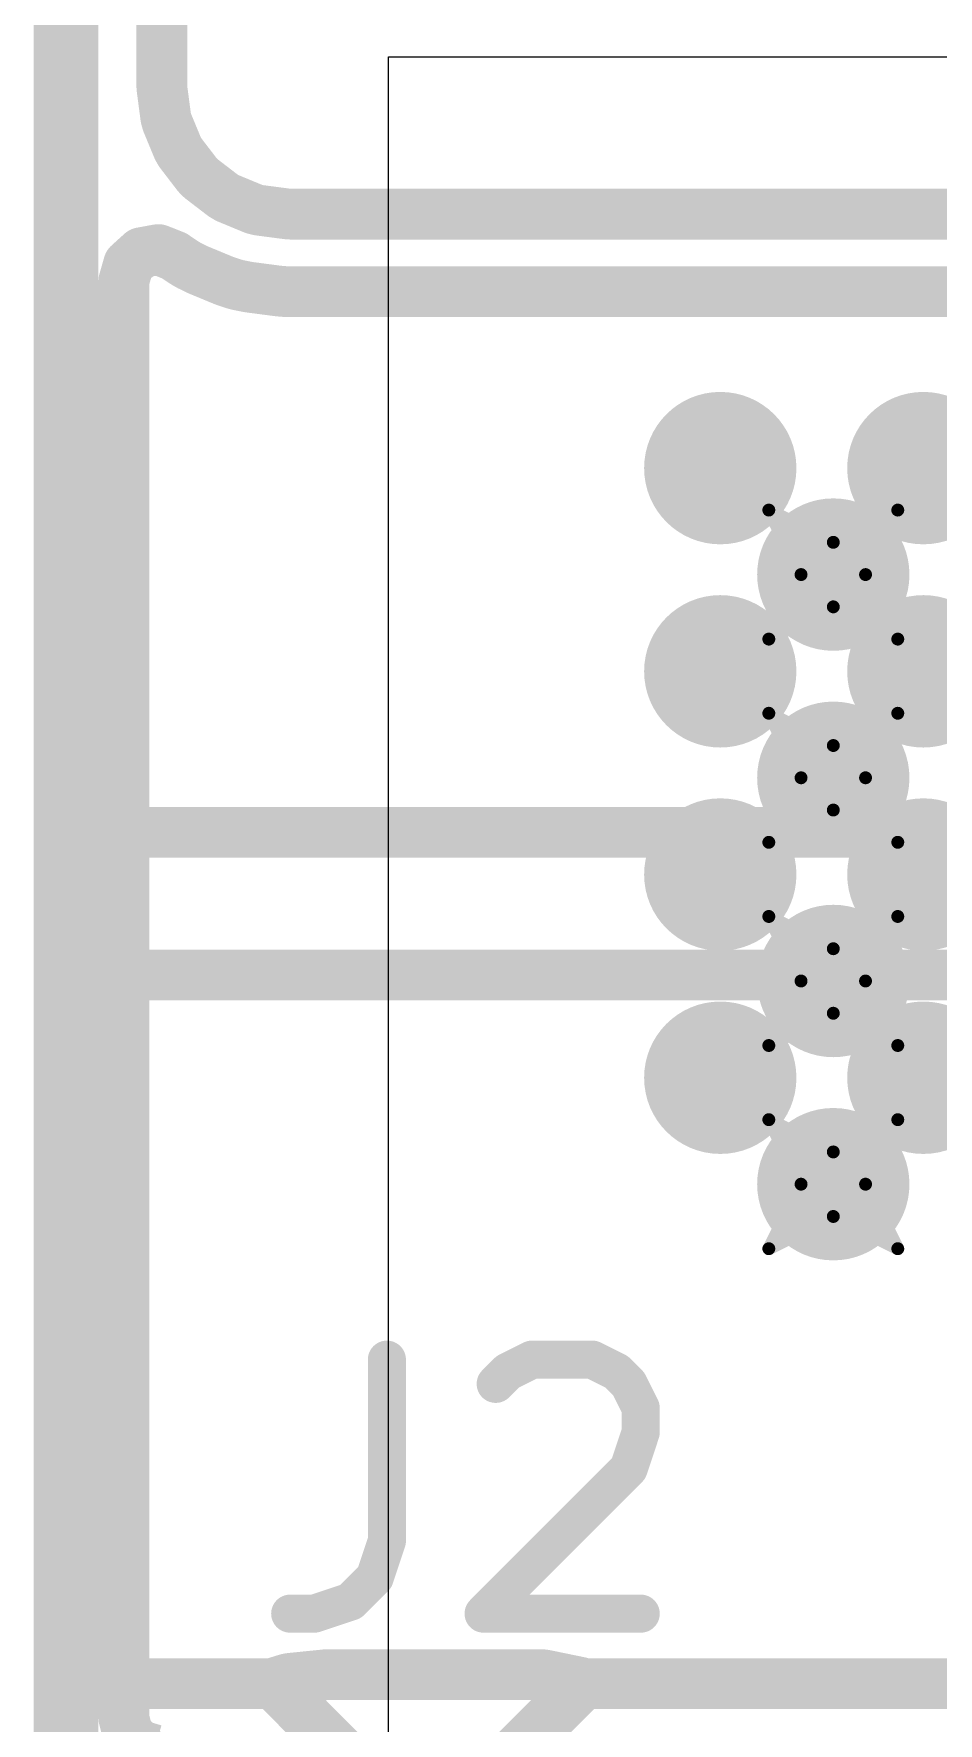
# Model space of a CAD drawing. Header units: inches. Extents: x 0 to 12.4, y -0.6 to 2.2.
# Drawn here: x -0.005 to 0.1353, y 1.2235 to 1.4853 of the extents above; entities that cross this region are included whole.
import ezdxf

# ---------------------------------------------------------------- set-up
doc = ezdxf.new("R2010")
doc.units = ezdxf.units.IN
doc.header["$MEASUREMENT"] = 0
for name, color, linetype in [('Board_Outline', 216, 'Continuous'), ('Bottom Layer', 5, 'Continuous'), ('Dimension', 6, 'Continuous'), ('Drill Drawing', 1, 'Continuous'), ('Mechanical 4', 56, 'Continuous'), ('Top Layer', 1, 'Continuous'), ('Via Holes', 16, 'Continuous')]:
    doc.layers.add(name, color=color, linetype=linetype)

msp = doc.modelspace()

# ---------------------------------------------------------------- hatches: boundary and pattern name
at = {"layer": 'Bottom Layer'}
h = msp.add_hatch(color=5, dxfattribs=at)
edge = h.paths.add_edge_path()
edge.add_arc((0.119, 1.4014881), 0.011811, 0, 360)
h = msp.add_hatch(color=5, dxfattribs=at)
edge = h.paths.add_edge_path()
edge.add_arc((0.119, 1.3699921), 0.011811, 0, 360)
h = msp.add_hatch(color=5, dxfattribs=at)
edge = h.paths.add_edge_path()
edge.add_arc((0.119, 1.338496), 0.011811, 0, 360)
h = msp.add_hatch(color=5, dxfattribs=at)
edge = h.paths.add_edge_path()
edge.add_arc((0.119, 1.307), 0.011811, 0, 360)
at = {"layer": 'Dimension'}
h = msp.add_hatch(color=6, dxfattribs=at)
edge = h.paths.add_edge_path()
edge.add_arc((0.1014706, 1.4179887), 0.011811, 0, 360)
h = msp.add_hatch(color=6, dxfattribs=at)
edge = h.paths.add_edge_path()
edge.add_arc((0.1329667, 1.4179887), 0.011811, 0, 360)
h = msp.add_hatch(color=6, dxfattribs=at)
edge = h.paths.add_edge_path()
edge.add_arc((0.1014706, 1.3864927), 0.011811, 0, 360)
h = msp.add_hatch(color=6, dxfattribs=at)
edge = h.paths.add_edge_path()
edge.add_arc((0.1329667, 1.3864927), 0.011811, 0, 360)
h = msp.add_hatch(color=6, dxfattribs=at)
edge = h.paths.add_edge_path()
edge.add_arc((0.1014706, 1.3549966), 0.011811, 0, 360)
h = msp.add_hatch(color=6, dxfattribs=at)
edge = h.paths.add_edge_path()
edge.add_arc((0.1329667, 1.3549966), 0.011811, 0, 360)
h = msp.add_hatch(color=6, dxfattribs=at)
edge = h.paths.add_edge_path()
edge.add_arc((0.1014706, 1.3235006), 0.011811, 0, 360)
h = msp.add_hatch(color=6, dxfattribs=at)
edge = h.paths.add_edge_path()
edge.add_arc((0.1329667, 1.3235006), 0.011811, 0, 360)
at = {"layer": 'Top Layer'}
h = msp.add_hatch(color=1, dxfattribs=at)
edge = h.paths.add_edge_path()
edge.add_arc((0.119, 1.4014881), 0.011811, 0, 360)
h = msp.add_hatch(color=1, dxfattribs=at)
edge = h.paths.add_edge_path()
edge.add_arc((0.119, 1.3699921), 0.011811, 0, 360)
h = msp.add_hatch(color=1, dxfattribs=at)
edge = h.paths.add_edge_path()
edge.add_arc((0.119, 1.338496), 0.011811, 0, 360)
h = msp.add_hatch(color=1, dxfattribs=at)
edge = h.paths.add_edge_path()
edge.add_arc((0.119, 1.307), 0.011811, 0, 360)
at = {"layer": 'Via Holes'}
h = msp.add_hatch(color=7, dxfattribs=at)
edge = h.paths.add_edge_path()
edge.add_arc((0.119, 1.4014881), 0.0059055, 0, 360)
h = msp.add_hatch(color=7, dxfattribs=at)
edge = h.paths.add_edge_path()
edge.add_arc((0.119, 1.3699921), 0.0059055, 0, 360)
h = msp.add_hatch(color=7, dxfattribs=at)
edge = h.paths.add_edge_path()
edge.add_arc((0.119, 1.338496), 0.0059055, 0, 360)
h = msp.add_hatch(color=7, dxfattribs=at)
edge = h.paths.add_edge_path()
edge.add_arc((0.119, 1.307), 0.0059055, 0, 360)

# ---------------------------------------------------------------- linework, layer by layer
at = {"layer": 'Board_Outline'}
msp.add_lwpolyline([(0, 0, 0.01, 0.01, 0), (0, 1.9685039, 0.01, 0.01, 0)], format="xyseb", dxfattribs=at)
at = {"layer": 'Bottom Layer'}
for p, q in [((0.0499999, 0.7582093), (0.05, 1.4817409)), ((0.05, 1.4817409), (0.4138629, 1.4817409))]:
    msp.add_line(p, q, dxfattribs=at)
at = {"layer": 'Dimension'}
for points in [[(0.0148565, 1.4772348, 0.007874, 0.007874, 0), (0.0148565, 1.9492938, 0.007874, 0.007874, 0)], [(0.0148565, 1.4772348, 0.007874, 0.007874, 0), (0.0148814, 1.4768546, 0.007874, 0.007874, 0)], [(0.0148814, 1.4768546, 0.007874, 0.007874, 0), (0.0154771, 1.4723293, 0.007874, 0.007874, 0)], [(0.0154771, 1.4723293, 0.007874, 0.007874, 0), (0.0156739, 1.4715947, 0.007874, 0.007874, 0)], [(0.0156739, 1.4715947, 0.007874, 0.007874, 0), (0.0173469, 1.4675557, 0.007874, 0.007874, 0)], [(0.0173469, 1.4675557, 0.007874, 0.007874, 0), (0.0177272, 1.4668971, 0.007874, 0.007874, 0)], [(0.0177272, 1.4668971, 0.007874, 0.007874, 0), (0.0203886, 1.4634287, 0.007874, 0.007874, 0)], [(0.0203886, 1.4634287, 0.007874, 0.007874, 0), (0.0209263, 1.462891, 0.007874, 0.007874, 0)], [(0.0209263, 1.462891, 0.007874, 0.007874, 0), (0.0243947, 1.4602296, 0.007874, 0.007874, 0)], [(0.0243947, 1.4602296, 0.007874, 0.007874, 0), (0.0250533, 1.4598493, 0.007874, 0.007874, 0)], [(0.0250533, 1.4598493, 0.007874, 0.007874, 0), (0.0290922, 1.4581764, 0.007874, 0.007874, 0)], [(0.0290922, 1.4581764, 0.007874, 0.007874, 0), (0.0298268, 1.4579795, 0.007874, 0.007874, 0)], [(0.0298268, 1.4579795, 0.007874, 0.007874, 0), (0.0343522, 1.4573837, 0.007874, 0.007874, 0)], [(0.0343522, 1.4573837, 0.007874, 0.007874, 0), (0.0347325, 1.4573588, 0.007874, 0.007874, 0)], [(0.0347325, 1.4573588, 0.007874, 0.007874, 0), (0.1701469, 1.4573588, 0.007874, 0.007874, 0)], [(0.0089706, 1.447005, 0.007874, 0.007874, 0), (0.0097068, 1.449583, 0.007874, 0.007874, 0)], [(0.0097068, 1.449583, 0.007874, 0.007874, 0), (0.0116934, 1.4513834, 0.007874, 0.007874, 0)], [(0.0116934, 1.4513834, 0.007874, 0.007874, 0), (0.0143311, 1.4518633, 0.007874, 0.007874, 0)], [(0.0143311, 1.4518633, 0.007874, 0.007874, 0), (0.0168245, 1.450878, 0.007874, 0.007874, 0)], [(0.0168245, 1.450878, 0.007874, 0.007874, 0), (0.0170096, 1.4507359, 0.007874, 0.007874, 0)], [(0.0170096, 1.4507359, 0.007874, 0.007874, 0), (0.0170102, 1.4507355, 0.007874, 0.007874, 0)], [(0.0170102, 1.4507355, 0.007874, 0.007874, 0), (0.0170727, 1.4506875, 0.007874, 0.007874, 0)], [(0.0170727, 1.4506875, 0.007874, 0.007874, 0), (0.0171677, 1.4506241, 0.007874, 0.007874, 0)], [(0.0171677, 1.4506241, 0.007874, 0.007874, 0), (0.0183148, 1.4498576, 0.007874, 0.007874, 0)], [(0.0183148, 1.4498576, 0.007874, 0.007874, 0), (0.0183152, 1.4498574, 0.007874, 0.007874, 0)], [(0.0183152, 1.4498574, 0.007874, 0.007874, 0), (0.0183809, 1.4498134, 0.007874, 0.007874, 0)], [(0.0183809, 1.4498134, 0.007874, 0.007874, 0), (0.0190396, 1.4494332, 0.007874, 0.007874, 0)], [(0.0190396, 1.4494332, 0.007874, 0.007874, 0), (0.0204506, 1.4487373, 0.007874, 0.007874, 0)], [(0.0089706, 1.3615449, 0.007874, 0.007874, 0), (0.0089706, 1.447005, 0.007874, 0.007874, 0)], [(0.0204506, 1.4487373, 0.007874, 0.007874, 0), (0.0244894, 1.4470644, 0.007874, 0.007874, 0)], [(0.0244894, 1.4470644, 0.007874, 0.007874, 0), (0.0259792, 1.4465587, 0.007874, 0.007874, 0)], [(0.0259792, 1.4465587, 0.007874, 0.007874, 0), (0.0267139, 1.4463618, 0.007874, 0.007874, 0)], [(0.0267139, 1.4463618, 0.007874, 0.007874, 0), (0.0282569, 1.4460549, 0.007874, 0.007874, 0)], [(0.0282569, 1.4460549, 0.007874, 0.007874, 0), (0.0327822, 1.4454591, 0.007874, 0.007874, 0)], [(0.0327822, 1.4454591, 0.007874, 0.007874, 0), (0.0335657, 1.4453819, 0.007874, 0.007874, 0)], [(0.0335657, 1.4453819, 0.007874, 0.007874, 0), (0.0339459, 1.445357, 0.007874, 0.007874, 0)], [(0.0339459, 1.445357, 0.007874, 0.007874, 0), (0.0347325, 1.4453313, 0.007874, 0.007874, 0)], [(0.0347325, 1.4453313, 0.007874, 0.007874, 0), (0.1700268, 1.4453313, 0.007874, 0.007874, 0)], [(0.0089706, 1.3394389, 0.007874, 0.007874, 0), (0.0089706, 1.3615449, 0.007874, 0.007874, 0)], [(0.0089706, 1.3615449, 0.007874, 0.007874, 0), (0.1516675, 1.3615449, 0.007874, 0.007874, 0)], [(0.0089706, 1.3615449, 0.007874, 0.007874, 0), (0.1516675, 1.3615449, 0.007874, 0.007874, 0)], [(0.0089706, 1.229581, 0.007874, 0.007874, 0), (0.0089706, 1.3394389, 0.007874, 0.007874, 0)], [(0.0089706, 1.3394389, 0.007874, 0.007874, 0), (0.1516675, 1.3394389, 0.007874, 0.007874, 0)], [(0.0089706, 1.3394389, 0.007874, 0.007874, 0), (0.1516675, 1.3394389, 0.007874, 0.007874, 0)], [(0.0089706, 1.229581, 0.007874, 0.007874, 0), (0.0323073, 1.229581, 0.007874, 0.007874, 0)], [(0.0089706, 1.229581, 0.007874, 0.007874, 0), (0.0323073, 1.229581, 0.007874, 0.007874, 0)], [(0.0089706, 1.2242219, 0.007874, 0.007874, 0), (0.0089706, 1.229581, 0.007874, 0.007874, 0)], [(0.0323073, 1.229581, 0.007874, 0.007874, 0), (0.032692, 1.2298225, 0.007874, 0.007874, 0)], [(0.0323073, 1.229581, 0.007874, 0.007874, 0), (0.0325365, 1.2291888, 0.007874, 0.007874, 0)], [(0.032692, 1.2298225, 0.007874, 0.007874, 0), (0.0342132, 1.2302997, 0.007874, 0.007874, 0)], [(0.0342132, 1.2302997, 0.007874, 0.007874, 0), (0.0346958, 1.2303989, 0.007874, 0.007874, 0)], [(0.0346958, 1.2303989, 0.007874, 0.007874, 0), (0.040296, 1.2309684, 0.007874, 0.007874, 0)], [(0.040296, 1.2309684, 0.007874, 0.007874, 0), (0.0405427, 1.2309809, 0.007874, 0.007874, 0)], [(0.0405427, 1.2309809, 0.007874, 0.007874, 0), (0.0737305, 1.2309809, 0.007874, 0.007874, 0)], [(0.0737305, 1.2309809, 0.007874, 0.007874, 0), (0.0742205, 1.2309311, 0.007874, 0.007874, 0)], [(0.0742205, 1.2309311, 0.007874, 0.007874, 0), (0.0796909, 1.2298069, 0.007874, 0.007874, 0)], [(0.0796909, 1.2298069, 0.007874, 0.007874, 0), (0.0800949, 1.2296007, 0.007874, 0.007874, 0)], [(0.0798711, 1.2292063, 0.007874, 0.007874, 0), (0.0800837, 1.229581, 0.007874, 0.007874, 0)], [(0.0800837, 1.229581, 0.007874, 0.007874, 0), (0.0800949, 1.2296007, 0.007874, 0.007874, 0)], [(0.0800837, 1.229581, 0.007874, 0.007874, 0), (0.1819136, 1.229581, 0.007874, 0.007874, 0)], [(0.0800837, 1.229581, 0.007874, 0.007874, 0), (0.1819136, 1.229581, 0.007874, 0.007874, 0)], [(0.0325365, 1.2291888, 0.007874, 0.007874, 0), (0.0557406, 1.2059847, 0.007874, 0.007874, 0)], [(0.0566494, 1.2059847, 0.007874, 0.007874, 0), (0.0798711, 1.2292063, 0.007874, 0.007874, 0)], [(0.0089706, 1.2242219, 0.007874, 0.007874, 0), (0.0095941, 1.2218346, 0.007874, 0.007874, 0)], [(0.0095941, 1.2218346, 0.007874, 0.007874, 0), (0.0113053, 1.2200572, 0.007874, 0.007874, 0)], [(0.0113053, 1.2200572, 0.007874, 0.007874, 0), (0.0136671, 1.2193435, 0.007874, 0.007874, 0)]]:
    msp.add_lwpolyline(points, format="xyseb", dxfattribs=at)
for points in [[(0.012888, 1.4772348, 0.003937, 0.003937, 1), (0.016825, 1.4772348, 0.003937, 0.003937, 1)], [(0.012888, 1.4772348, 0.003937, 0.003937, 1), (0.016825, 1.4772348, 0.003937, 0.003937, 1)], [(0.0129129, 1.4768546, 0.003937, 0.003937, 1), (0.0168499, 1.4768546, 0.003937, 0.003937, 1)], [(0.0129129, 1.4768546, 0.003937, 0.003937, 1), (0.0168499, 1.4768546, 0.003937, 0.003937, 1)], [(0.0135086, 1.4723293, 0.003937, 0.003937, 1), (0.0174456, 1.4723293, 0.003937, 0.003937, 1)], [(0.0135086, 1.4723293, 0.003937, 0.003937, 1), (0.0174456, 1.4723293, 0.003937, 0.003937, 1)], [(0.0137054, 1.4715947, 0.003937, 0.003937, 1), (0.0176424, 1.4715947, 0.003937, 0.003937, 1)], [(0.0137054, 1.4715947, 0.003937, 0.003937, 1), (0.0176424, 1.4715947, 0.003937, 0.003937, 1)], [(0.0153784, 1.4675557, 0.003937, 0.003937, 1), (0.0193154, 1.4675557, 0.003937, 0.003937, 1)], [(0.0153784, 1.4675557, 0.003937, 0.003937, 1), (0.0193154, 1.4675557, 0.003937, 0.003937, 1)], [(0.0157587, 1.4668971, 0.003937, 0.003937, 1), (0.0196957, 1.4668971, 0.003937, 0.003937, 1)], [(0.0157587, 1.4668971, 0.003937, 0.003937, 1), (0.0196957, 1.4668971, 0.003937, 0.003937, 1)], [(0.0184201, 1.4634287, 0.003937, 0.003937, 1), (0.0223571, 1.4634287, 0.003937, 0.003937, 1)], [(0.0184201, 1.4634287, 0.003937, 0.003937, 1), (0.0223571, 1.4634287, 0.003937, 0.003937, 1)], [(0.0189578, 1.462891, 0.003937, 0.003937, 1), (0.0228948, 1.462891, 0.003937, 0.003937, 1)], [(0.0189578, 1.462891, 0.003937, 0.003937, 1), (0.0228948, 1.462891, 0.003937, 0.003937, 1)], [(0.0224262, 1.4602296, 0.003937, 0.003937, 1), (0.0263632, 1.4602296, 0.003937, 0.003937, 1)], [(0.0224262, 1.4602296, 0.003937, 0.003937, 1), (0.0263632, 1.4602296, 0.003937, 0.003937, 1)], [(0.0230848, 1.4598493, 0.003937, 0.003937, 1), (0.0270218, 1.4598493, 0.003937, 0.003937, 1)], [(0.0230848, 1.4598493, 0.003937, 0.003937, 1), (0.0270218, 1.4598493, 0.003937, 0.003937, 1)], [(0.0271237, 1.4581764, 0.003937, 0.003937, 1), (0.0310607, 1.4581764, 0.003937, 0.003937, 1)], [(0.0271237, 1.4581764, 0.003937, 0.003937, 1), (0.0310607, 1.4581764, 0.003937, 0.003937, 1)], [(0.0278583, 1.4579795, 0.003937, 0.003937, 1), (0.0317953, 1.4579795, 0.003937, 0.003937, 1)], [(0.0278583, 1.4579795, 0.003937, 0.003937, 1), (0.0317953, 1.4579795, 0.003937, 0.003937, 1)], [(0.0323837, 1.4573837, 0.003937, 0.003937, 1), (0.0363207, 1.4573837, 0.003937, 0.003937, 1)], [(0.0323837, 1.4573837, 0.003937, 0.003937, 1), (0.0363207, 1.4573837, 0.003937, 0.003937, 1)], [(0.032764, 1.4573588, 0.003937, 0.003937, 1), (0.036701, 1.4573588, 0.003937, 0.003937, 1)], [(0.032764, 1.4573588, 0.003937, 0.003937, 1), (0.036701, 1.4573588, 0.003937, 0.003937, 1)], [(0.0077383, 1.449583, 0.003937, 0.003937, 1), (0.0116753, 1.449583, 0.003937, 0.003937, 1)], [(0.0077383, 1.449583, 0.003937, 0.003937, 1), (0.0116753, 1.449583, 0.003937, 0.003937, 1)], [(0.0097249, 1.4513834, 0.003937, 0.003937, 1), (0.0136619, 1.4513834, 0.003937, 0.003937, 1)], [(0.0097249, 1.4513834, 0.003937, 0.003937, 1), (0.0136619, 1.4513834, 0.003937, 0.003937, 1)], [(0.0123626, 1.4518633, 0.003937, 0.003937, 1), (0.0162996, 1.4518633, 0.003937, 0.003937, 1)], [(0.0123626, 1.4518633, 0.003937, 0.003937, 1), (0.0162996, 1.4518633, 0.003937, 0.003937, 1)], [(0.014856, 1.450878, 0.003937, 0.003937, 1), (0.018793, 1.450878, 0.003937, 0.003937, 1)], [(0.014856, 1.450878, 0.003937, 0.003937, 1), (0.018793, 1.450878, 0.003937, 0.003937, 1)], [(0.0150411, 1.4507359, 0.003937, 0.003937, 1), (0.0189781, 1.4507359, 0.003937, 0.003937, 1)], [(0.0150411, 1.4507359, 0.003937, 0.003937, 1), (0.0189781, 1.4507359, 0.003937, 0.003937, 1)], [(0.0150417, 1.4507355, 0.003937, 0.003937, 1), (0.0189787, 1.4507355, 0.003937, 0.003937, 1)], [(0.0150417, 1.4507355, 0.003937, 0.003937, 1), (0.0189787, 1.4507355, 0.003937, 0.003937, 1)], [(0.0151042, 1.4506875, 0.003937, 0.003937, 1), (0.0190412, 1.4506875, 0.003937, 0.003937, 1)], [(0.0151042, 1.4506875, 0.003937, 0.003937, 1), (0.0190412, 1.4506875, 0.003937, 0.003937, 1)], [(0.0151992, 1.4506241, 0.003937, 0.003937, 1), (0.0191362, 1.4506241, 0.003937, 0.003937, 1)], [(0.0151992, 1.4506241, 0.003937, 0.003937, 1), (0.0191362, 1.4506241, 0.003937, 0.003937, 1)], [(0.0163463, 1.4498576, 0.003937, 0.003937, 1), (0.0202833, 1.4498576, 0.003937, 0.003937, 1)], [(0.0163463, 1.4498576, 0.003937, 0.003937, 1), (0.0202833, 1.4498576, 0.003937, 0.003937, 1)], [(0.0163467, 1.4498574, 0.003937, 0.003937, 1), (0.0202837, 1.4498574, 0.003937, 0.003937, 1)], [(0.0163467, 1.4498574, 0.003937, 0.003937, 1), (0.0202837, 1.4498574, 0.003937, 0.003937, 1)], [(0.0164124, 1.4498134, 0.003937, 0.003937, 1), (0.0203494, 1.4498134, 0.003937, 0.003937, 1)], [(0.0164124, 1.4498134, 0.003937, 0.003937, 1), (0.0203494, 1.4498134, 0.003937, 0.003937, 1)], [(0.0170711, 1.4494332, 0.003937, 0.003937, 1), (0.0210081, 1.4494332, 0.003937, 0.003937, 1)], [(0.0170711, 1.4494332, 0.003937, 0.003937, 1), (0.0210081, 1.4494332, 0.003937, 0.003937, 1)], [(0.0070021, 1.447005, 0.003937, 0.003937, 1), (0.0109391, 1.447005, 0.003937, 0.003937, 1)], [(0.0070021, 1.447005, 0.003937, 0.003937, 1), (0.0109391, 1.447005, 0.003937, 0.003937, 1)], [(0.0184821, 1.4487373, 0.003937, 0.003937, 1), (0.0224191, 1.4487373, 0.003937, 0.003937, 1)], [(0.0184821, 1.4487373, 0.003937, 0.003937, 1), (0.0224191, 1.4487373, 0.003937, 0.003937, 1)], [(0.0225209, 1.4470644, 0.003937, 0.003937, 1), (0.0264579, 1.4470644, 0.003937, 0.003937, 1)], [(0.0225209, 1.4470644, 0.003937, 0.003937, 1), (0.0264579, 1.4470644, 0.003937, 0.003937, 1)], [(0.0240107, 1.4465587, 0.003937, 0.003937, 1), (0.0279477, 1.4465587, 0.003937, 0.003937, 1)], [(0.0240107, 1.4465587, 0.003937, 0.003937, 1), (0.0279477, 1.4465587, 0.003937, 0.003937, 1)], [(0.0247454, 1.4463618, 0.003937, 0.003937, 1), (0.0286824, 1.4463618, 0.003937, 0.003937, 1)], [(0.0247454, 1.4463618, 0.003937, 0.003937, 1), (0.0286824, 1.4463618, 0.003937, 0.003937, 1)], [(0.0262884, 1.4460549, 0.003937, 0.003937, 1), (0.0302254, 1.4460549, 0.003937, 0.003937, 1)], [(0.0262884, 1.4460549, 0.003937, 0.003937, 1), (0.0302254, 1.4460549, 0.003937, 0.003937, 1)], [(0.0308137, 1.4454591, 0.003937, 0.003937, 1), (0.0347507, 1.4454591, 0.003937, 0.003937, 1)], [(0.0308137, 1.4454591, 0.003937, 0.003937, 1), (0.0347507, 1.4454591, 0.003937, 0.003937, 1)], [(0.0315972, 1.4453819, 0.003937, 0.003937, 1), (0.0355342, 1.4453819, 0.003937, 0.003937, 1)], [(0.0315972, 1.4453819, 0.003937, 0.003937, 1), (0.0355342, 1.4453819, 0.003937, 0.003937, 1)], [(0.0319774, 1.445357, 0.003937, 0.003937, 1), (0.0359144, 1.445357, 0.003937, 0.003937, 1)], [(0.0319774, 1.445357, 0.003937, 0.003937, 1), (0.0359144, 1.445357, 0.003937, 0.003937, 1)], [(0.032764, 1.4453313, 0.003937, 0.003937, 1), (0.036701, 1.4453313, 0.003937, 0.003937, 1)], [(0.032764, 1.4453313, 0.003937, 0.003937, 1), (0.036701, 1.4453313, 0.003937, 0.003937, 1)], [(0.0070021, 1.3615449, 0.003937, 0.003937, 1), (0.0109391, 1.3615449, 0.003937, 0.003937, 1)], [(0.0070021, 1.3615449, 0.003937, 0.003937, 1), (0.0109391, 1.3615449, 0.003937, 0.003937, 1)], [(0.0070021, 1.3615449, 0.003937, 0.003937, 1), (0.0109391, 1.3615449, 0.003937, 0.003937, 1)], [(0.0070021, 1.3615449, 0.003937, 0.003937, 1), (0.0109391, 1.3615449, 0.003937, 0.003937, 1)], [(0.0070021, 1.3394389, 0.003937, 0.003937, 1), (0.0109391, 1.3394389, 0.003937, 0.003937, 1)], [(0.0070021, 1.3394389, 0.003937, 0.003937, 1), (0.0109391, 1.3394389, 0.003937, 0.003937, 1)], [(0.0070021, 1.3394389, 0.003937, 0.003937, 1), (0.0109391, 1.3394389, 0.003937, 0.003937, 1)], [(0.0070021, 1.3394389, 0.003937, 0.003937, 1), (0.0109391, 1.3394389, 0.003937, 0.003937, 1)], [(0.0070021, 1.229581, 0.003937, 0.003937, 1), (0.0109391, 1.229581, 0.003937, 0.003937, 1)], [(0.0070021, 1.229581, 0.003937, 0.003937, 1), (0.0109391, 1.229581, 0.003937, 0.003937, 1)], [(0.0070021, 1.229581, 0.003937, 0.003937, 1), (0.0109391, 1.229581, 0.003937, 0.003937, 1)], [(0.0070021, 1.229581, 0.003937, 0.003937, 1), (0.0109391, 1.229581, 0.003937, 0.003937, 1)], [(0.0303388, 1.229581, 0.003937, 0.003937, 1), (0.0342758, 1.229581, 0.003937, 0.003937, 1)], [(0.0303388, 1.229581, 0.003937, 0.003937, 1), (0.0342758, 1.229581, 0.003937, 0.003937, 1)], [(0.0303388, 1.229581, 0.003937, 0.003937, 1), (0.0342758, 1.229581, 0.003937, 0.003937, 1)], [(0.0303388, 1.229581, 0.003937, 0.003937, 1), (0.0342758, 1.229581, 0.003937, 0.003937, 1)], [(0.0307235, 1.2298225, 0.003937, 0.003937, 1), (0.0346605, 1.2298225, 0.003937, 0.003937, 1)], [(0.0307235, 1.2298225, 0.003937, 0.003937, 1), (0.0346605, 1.2298225, 0.003937, 0.003937, 1)], [(0.0322447, 1.2302997, 0.003937, 0.003937, 1), (0.0361817, 1.2302997, 0.003937, 0.003937, 1)], [(0.0322447, 1.2302997, 0.003937, 0.003937, 1), (0.0361817, 1.2302997, 0.003937, 0.003937, 1)], [(0.0327273, 1.2303989, 0.003937, 0.003937, 1), (0.0366643, 1.2303989, 0.003937, 0.003937, 1)], [(0.0327273, 1.2303989, 0.003937, 0.003937, 1), (0.0366643, 1.2303989, 0.003937, 0.003937, 1)], [(0.0383275, 1.2309684, 0.003937, 0.003937, 1), (0.0422645, 1.2309684, 0.003937, 0.003937, 1)], [(0.0383275, 1.2309684, 0.003937, 0.003937, 1), (0.0422645, 1.2309684, 0.003937, 0.003937, 1)], [(0.0385742, 1.2309809, 0.003937, 0.003937, 1), (0.0425112, 1.2309809, 0.003937, 0.003937, 1)], [(0.0385742, 1.2309809, 0.003937, 0.003937, 1), (0.0425112, 1.2309809, 0.003937, 0.003937, 1)], [(0.071762, 1.2309809, 0.003937, 0.003937, 1), (0.075699, 1.2309809, 0.003937, 0.003937, 1)], [(0.071762, 1.2309809, 0.003937, 0.003937, 1), (0.075699, 1.2309809, 0.003937, 0.003937, 1)], [(0.072252, 1.2309311, 0.003937, 0.003937, 1), (0.076189, 1.2309311, 0.003937, 0.003937, 1)], [(0.072252, 1.2309311, 0.003937, 0.003937, 1), (0.076189, 1.2309311, 0.003937, 0.003937, 1)], [(0.0777224, 1.2298069, 0.003937, 0.003937, 1), (0.0816594, 1.2298069, 0.003937, 0.003937, 1)], [(0.0777224, 1.2298069, 0.003937, 0.003937, 1), (0.0816594, 1.2298069, 0.003937, 0.003937, 1)], [(0.0781152, 1.229581, 0.003937, 0.003937, 1), (0.0820522, 1.229581, 0.003937, 0.003937, 1)], [(0.0781152, 1.229581, 0.003937, 0.003937, 1), (0.0820522, 1.229581, 0.003937, 0.003937, 1)], [(0.0781152, 1.229581, 0.003937, 0.003937, 1), (0.0820522, 1.229581, 0.003937, 0.003937, 1)], [(0.0781152, 1.229581, 0.003937, 0.003937, 1), (0.0820522, 1.229581, 0.003937, 0.003937, 1)], [(0.0781264, 1.2296007, 0.003937, 0.003937, 1), (0.0820634, 1.2296007, 0.003937, 0.003937, 1)], [(0.0781264, 1.2296007, 0.003937, 0.003937, 1), (0.0820634, 1.2296007, 0.003937, 0.003937, 1)], [(0.030568, 1.2291888, 0.003937, 0.003937, 1), (0.034505, 1.2291888, 0.003937, 0.003937, 1)], [(0.030568, 1.2291888, 0.003937, 0.003937, 1), (0.034505, 1.2291888, 0.003937, 0.003937, 1)], [(0.0779026, 1.2292063, 0.003937, 0.003937, 1), (0.0818396, 1.2292063, 0.003937, 0.003937, 1)], [(0.0779026, 1.2292063, 0.003937, 0.003937, 1), (0.0818396, 1.2292063, 0.003937, 0.003937, 1)], [(0.0070021, 1.2242219, 0.003937, 0.003937, 1), (0.0109391, 1.2242219, 0.003937, 0.003937, 1)], [(0.0070021, 1.2242219, 0.003937, 0.003937, 1), (0.0109391, 1.2242219, 0.003937, 0.003937, 1)], [(0.0076256, 1.2218346, 0.003937, 0.003937, 1), (0.0115626, 1.2218346, 0.003937, 0.003937, 1)], [(0.0076256, 1.2218346, 0.003937, 0.003937, 1), (0.0115626, 1.2218346, 0.003937, 0.003937, 1)], [(0.0093368, 1.2200572, 0.003937, 0.003937, 1), (0.0132738, 1.2200572, 0.003937, 0.003937, 1)], [(0.0093368, 1.2200572, 0.003937, 0.003937, 1), (0.0132738, 1.2200572, 0.003937, 0.003937, 1)]]:
    msp.add_lwpolyline(points, format="xyseb", close=True, dxfattribs=at)
at = {"layer": 'Drill Drawing'}
for points in [[(0.109, 1.4114881, 0.002, 0.002, 0), (0.119, 1.4064881, 0.002, 0.002, 0)], [(0.109, 1.4114881, 0.002, 0.002, 0), (0.114, 1.4014881, 0.002, 0.002, 0)], [(0.119, 1.4064881, 0.002, 0.002, 0), (0.129, 1.4114881, 0.002, 0.002, 0)], [(0.124, 1.4014881, 0.002, 0.002, 0), (0.129, 1.4114881, 0.002, 0.002, 0)], [(0.109, 1.3914881, 0.002, 0.002, 0), (0.114, 1.4014881, 0.002, 0.002, 0)], [(0.124, 1.4014881, 0.002, 0.002, 0), (0.129, 1.3914881, 0.002, 0.002, 0)], [(0.109, 1.3914881, 0.002, 0.002, 0), (0.119, 1.3964881, 0.002, 0.002, 0)], [(0.119, 1.3964881, 0.002, 0.002, 0), (0.129, 1.3914881, 0.002, 0.002, 0)], [(0.109, 1.3799921, 0.002, 0.002, 0), (0.119, 1.3749921, 0.002, 0.002, 0)], [(0.109, 1.3799921, 0.002, 0.002, 0), (0.114, 1.3699921, 0.002, 0.002, 0)], [(0.119, 1.3749921, 0.002, 0.002, 0), (0.129, 1.3799921, 0.002, 0.002, 0)], [(0.124, 1.3699921, 0.002, 0.002, 0), (0.129, 1.3799921, 0.002, 0.002, 0)], [(0.109, 1.3599921, 0.002, 0.002, 0), (0.114, 1.3699921, 0.002, 0.002, 0)], [(0.124, 1.3699921, 0.002, 0.002, 0), (0.129, 1.3599921, 0.002, 0.002, 0)], [(0.109, 1.3599921, 0.002, 0.002, 0), (0.119, 1.3649921, 0.002, 0.002, 0)], [(0.119, 1.3649921, 0.002, 0.002, 0), (0.129, 1.3599921, 0.002, 0.002, 0)], [(0.109, 1.348496, 0.002, 0.002, 0), (0.119, 1.343496, 0.002, 0.002, 0)], [(0.109, 1.348496, 0.002, 0.002, 0), (0.114, 1.338496, 0.002, 0.002, 0)], [(0.119, 1.343496, 0.002, 0.002, 0), (0.129, 1.348496, 0.002, 0.002, 0)], [(0.124, 1.338496, 0.002, 0.002, 0), (0.129, 1.348496, 0.002, 0.002, 0)], [(0.109, 1.328496, 0.002, 0.002, 0), (0.114, 1.338496, 0.002, 0.002, 0)], [(0.124, 1.338496, 0.002, 0.002, 0), (0.129, 1.328496, 0.002, 0.002, 0)], [(0.109, 1.328496, 0.002, 0.002, 0), (0.119, 1.333496, 0.002, 0.002, 0)], [(0.119, 1.333496, 0.002, 0.002, 0), (0.129, 1.328496, 0.002, 0.002, 0)], [(0.109, 1.317, 0.002, 0.002, 0), (0.119, 1.312, 0.002, 0.002, 0)], [(0.109, 1.317, 0.002, 0.002, 0), (0.114, 1.307, 0.002, 0.002, 0)], [(0.119, 1.312, 0.002, 0.002, 0), (0.129, 1.317, 0.002, 0.002, 0)], [(0.124, 1.307, 0.002, 0.002, 0), (0.129, 1.317, 0.002, 0.002, 0)], [(0.109, 1.297, 0.002, 0.002, 0), (0.114, 1.307, 0.002, 0.002, 0)], [(0.124, 1.307, 0.002, 0.002, 0), (0.129, 1.297, 0.002, 0.002, 0)], [(0.109, 1.297, 0.002, 0.002, 0), (0.119, 1.302, 0.002, 0.002, 0)], [(0.119, 1.302, 0.002, 0.002, 0), (0.129, 1.297, 0.002, 0.002, 0)]]:
    msp.add_lwpolyline(points, format="xyseb", dxfattribs=at)
for points in [[(0.1085, 1.4114881, 0.001, 0.001, 1), (0.1095, 1.4114881, 0.001, 0.001, 1)], [(0.1085, 1.4114881, 0.001, 0.001, 1), (0.1095, 1.4114881, 0.001, 0.001, 1)], [(0.1285, 1.4114881, 0.001, 0.001, 1), (0.1295, 1.4114881, 0.001, 0.001, 1)], [(0.1285, 1.4114881, 0.001, 0.001, 1), (0.1295, 1.4114881, 0.001, 0.001, 1)], [(0.1185, 1.4064881, 0.001, 0.001, 1), (0.1195, 1.4064881, 0.001, 0.001, 1)], [(0.1185, 1.4064881, 0.001, 0.001, 1), (0.1195, 1.4064881, 0.001, 0.001, 1)], [(0.1135, 1.4014881, 0.001, 0.001, 1), (0.1145, 1.4014881, 0.001, 0.001, 1)], [(0.1135, 1.4014881, 0.001, 0.001, 1), (0.1145, 1.4014881, 0.001, 0.001, 1)], [(0.1235, 1.4014881, 0.001, 0.001, 1), (0.1245, 1.4014881, 0.001, 0.001, 1)], [(0.1235, 1.4014881, 0.001, 0.001, 1), (0.1245, 1.4014881, 0.001, 0.001, 1)], [(0.1185, 1.3964881, 0.001, 0.001, 1), (0.1195, 1.3964881, 0.001, 0.001, 1)], [(0.1185, 1.3964881, 0.001, 0.001, 1), (0.1195, 1.3964881, 0.001, 0.001, 1)], [(0.1085, 1.3914881, 0.001, 0.001, 1), (0.1095, 1.3914881, 0.001, 0.001, 1)], [(0.1085, 1.3914881, 0.001, 0.001, 1), (0.1095, 1.3914881, 0.001, 0.001, 1)], [(0.1285, 1.3914881, 0.001, 0.001, 1), (0.1295, 1.3914881, 0.001, 0.001, 1)], [(0.1285, 1.3914881, 0.001, 0.001, 1), (0.1295, 1.3914881, 0.001, 0.001, 1)], [(0.1085, 1.3799921, 0.001, 0.001, 1), (0.1095, 1.3799921, 0.001, 0.001, 1)], [(0.1085, 1.3799921, 0.001, 0.001, 1), (0.1095, 1.3799921, 0.001, 0.001, 1)], [(0.1285, 1.3799921, 0.001, 0.001, 1), (0.1295, 1.3799921, 0.001, 0.001, 1)], [(0.1285, 1.3799921, 0.001, 0.001, 1), (0.1295, 1.3799921, 0.001, 0.001, 1)], [(0.1185, 1.3749921, 0.001, 0.001, 1), (0.1195, 1.3749921, 0.001, 0.001, 1)], [(0.1185, 1.3749921, 0.001, 0.001, 1), (0.1195, 1.3749921, 0.001, 0.001, 1)], [(0.1135, 1.3699921, 0.001, 0.001, 1), (0.1145, 1.3699921, 0.001, 0.001, 1)], [(0.1135, 1.3699921, 0.001, 0.001, 1), (0.1145, 1.3699921, 0.001, 0.001, 1)], [(0.1235, 1.3699921, 0.001, 0.001, 1), (0.1245, 1.3699921, 0.001, 0.001, 1)], [(0.1235, 1.3699921, 0.001, 0.001, 1), (0.1245, 1.3699921, 0.001, 0.001, 1)], [(0.1185, 1.3649921, 0.001, 0.001, 1), (0.1195, 1.3649921, 0.001, 0.001, 1)], [(0.1185, 1.3649921, 0.001, 0.001, 1), (0.1195, 1.3649921, 0.001, 0.001, 1)], [(0.1085, 1.3599921, 0.001, 0.001, 1), (0.1095, 1.3599921, 0.001, 0.001, 1)], [(0.1085, 1.3599921, 0.001, 0.001, 1), (0.1095, 1.3599921, 0.001, 0.001, 1)], [(0.1285, 1.3599921, 0.001, 0.001, 1), (0.1295, 1.3599921, 0.001, 0.001, 1)], [(0.1285, 1.3599921, 0.001, 0.001, 1), (0.1295, 1.3599921, 0.001, 0.001, 1)], [(0.1085, 1.348496, 0.001, 0.001, 1), (0.1095, 1.348496, 0.001, 0.001, 1)], [(0.1085, 1.348496, 0.001, 0.001, 1), (0.1095, 1.348496, 0.001, 0.001, 1)], [(0.1285, 1.348496, 0.001, 0.001, 1), (0.1295, 1.348496, 0.001, 0.001, 1)], [(0.1285, 1.348496, 0.001, 0.001, 1), (0.1295, 1.348496, 0.001, 0.001, 1)], [(0.1185, 1.343496, 0.001, 0.001, 1), (0.1195, 1.343496, 0.001, 0.001, 1)], [(0.1185, 1.343496, 0.001, 0.001, 1), (0.1195, 1.343496, 0.001, 0.001, 1)], [(0.1135, 1.338496, 0.001, 0.001, 1), (0.1145, 1.338496, 0.001, 0.001, 1)], [(0.1135, 1.338496, 0.001, 0.001, 1), (0.1145, 1.338496, 0.001, 0.001, 1)], [(0.1235, 1.338496, 0.001, 0.001, 1), (0.1245, 1.338496, 0.001, 0.001, 1)], [(0.1235, 1.338496, 0.001, 0.001, 1), (0.1245, 1.338496, 0.001, 0.001, 1)], [(0.1185, 1.333496, 0.001, 0.001, 1), (0.1195, 1.333496, 0.001, 0.001, 1)], [(0.1185, 1.333496, 0.001, 0.001, 1), (0.1195, 1.333496, 0.001, 0.001, 1)], [(0.1085, 1.328496, 0.001, 0.001, 1), (0.1095, 1.328496, 0.001, 0.001, 1)], [(0.1085, 1.328496, 0.001, 0.001, 1), (0.1095, 1.328496, 0.001, 0.001, 1)], [(0.1285, 1.328496, 0.001, 0.001, 1), (0.1295, 1.328496, 0.001, 0.001, 1)], [(0.1285, 1.328496, 0.001, 0.001, 1), (0.1295, 1.328496, 0.001, 0.001, 1)], [(0.1085, 1.317, 0.001, 0.001, 1), (0.1095, 1.317, 0.001, 0.001, 1)], [(0.1085, 1.317, 0.001, 0.001, 1), (0.1095, 1.317, 0.001, 0.001, 1)], [(0.1285, 1.317, 0.001, 0.001, 1), (0.1295, 1.317, 0.001, 0.001, 1)], [(0.1285, 1.317, 0.001, 0.001, 1), (0.1295, 1.317, 0.001, 0.001, 1)], [(0.1185, 1.312, 0.001, 0.001, 1), (0.1195, 1.312, 0.001, 0.001, 1)], [(0.1185, 1.312, 0.001, 0.001, 1), (0.1195, 1.312, 0.001, 0.001, 1)], [(0.1135, 1.307, 0.001, 0.001, 1), (0.1145, 1.307, 0.001, 0.001, 1)], [(0.1135, 1.307, 0.001, 0.001, 1), (0.1145, 1.307, 0.001, 0.001, 1)], [(0.1235, 1.307, 0.001, 0.001, 1), (0.1245, 1.307, 0.001, 0.001, 1)], [(0.1235, 1.307, 0.001, 0.001, 1), (0.1245, 1.307, 0.001, 0.001, 1)], [(0.1185, 1.302, 0.001, 0.001, 1), (0.1195, 1.302, 0.001, 0.001, 1)], [(0.1185, 1.302, 0.001, 0.001, 1), (0.1195, 1.302, 0.001, 0.001, 1)], [(0.1085, 1.297, 0.001, 0.001, 1), (0.1095, 1.297, 0.001, 0.001, 1)], [(0.1085, 1.297, 0.001, 0.001, 1), (0.1095, 1.297, 0.001, 0.001, 1)], [(0.1285, 1.297, 0.001, 0.001, 1), (0.1295, 1.297, 0.001, 0.001, 1)], [(0.1285, 1.297, 0.001, 0.001, 1), (0.1295, 1.297, 0.001, 0.001, 1)]]:
    msp.add_lwpolyline(points, format="xyseb", close=True, dxfattribs=at)
at = {"layer": 'Mechanical 4'}
for points in [[(0.0497664, 1.2516823, 0.0059055, 0.0059055, 0), (0.0497664, 1.2798038, 0.0059055, 0.0059055, 0)], [(0.0666393, 1.2760543, 0.0059055, 0.0059055, 0), (0.068514, 1.277929, 0.0059055, 0.0059055, 0)], [(0.068514, 1.277929, 0.0059055, 0.0059055, 0), (0.0722636, 1.2798038, 0.0059055, 0.0059055, 0)], [(0.0722636, 1.2798038, 0.0059055, 0.0059055, 0), (0.0816374, 1.2798038, 0.0059055, 0.0059055, 0)], [(0.0816374, 1.2798038, 0.0059055, 0.0059055, 0), (0.0853869, 1.277929, 0.0059055, 0.0059055, 0)], [(0.0853869, 1.277929, 0.0059055, 0.0059055, 0), (0.0872617, 1.2760543, 0.0059055, 0.0059055, 0)], [(0.0872617, 1.2760543, 0.0059055, 0.0059055, 0), (0.0891364, 1.2723047, 0.0059055, 0.0059055, 0)], [(0.0891364, 1.2685552, 0.0059055, 0.0059055, 0), (0.0891364, 1.2723047, 0.0059055, 0.0059055, 0)], [(0.0872617, 1.2629309, 0.0059055, 0.0059055, 0), (0.0891364, 1.2685552, 0.0059055, 0.0059055, 0)], [(0.0647645, 1.2404337, 0.0059055, 0.0059055, 0), (0.0872617, 1.2629309, 0.0059055, 0.0059055, 0)], [(0.0478916, 1.246058, 0.0059055, 0.0059055, 0), (0.0497664, 1.2516823, 0.0059055, 0.0059055, 0)], [(0.0441421, 1.2423085, 0.0059055, 0.0059055, 0), (0.0478916, 1.246058, 0.0059055, 0.0059055, 0)], [(0.0385178, 1.2404337, 0.0059055, 0.0059055, 0), (0.0441421, 1.2423085, 0.0059055, 0.0059055, 0)], [(0.0347682, 1.2404337, 0.0059055, 0.0059055, 0), (0.0385178, 1.2404337, 0.0059055, 0.0059055, 0)], [(0.0647645, 1.2404337, 0.0059055, 0.0059055, 0), (0.0891364, 1.2404337, 0.0059055, 0.0059055, 0)]]:
    msp.add_lwpolyline(points, format="xyseb", dxfattribs=at)
for points in [[(0.04829, 1.2798038, 0.0029527, 0.0029527, 1), (0.0512428, 1.2798038, 0.0029527, 0.0029527, 1)], [(0.0670376, 1.277929, 0.0029527, 0.0029527, 1), (0.0699904, 1.277929, 0.0029527, 0.0029527, 1)], [(0.0670376, 1.277929, 0.0029527, 0.0029527, 1), (0.0699904, 1.277929, 0.0029527, 0.0029527, 1)], [(0.0707872, 1.2798038, 0.0029527, 0.0029527, 1), (0.07374, 1.2798038, 0.0029527, 0.0029527, 1)], [(0.0707872, 1.2798038, 0.0029527, 0.0029527, 1), (0.07374, 1.2798038, 0.0029527, 0.0029527, 1)], [(0.080161, 1.2798038, 0.0029527, 0.0029527, 1), (0.0831138, 1.2798038, 0.0029527, 0.0029527, 1)], [(0.080161, 1.2798038, 0.0029527, 0.0029527, 1), (0.0831138, 1.2798038, 0.0029527, 0.0029527, 1)], [(0.0839105, 1.277929, 0.0029527, 0.0029527, 1), (0.0868633, 1.277929, 0.0029527, 0.0029527, 1)], [(0.0839105, 1.277929, 0.0029527, 0.0029527, 1), (0.0868633, 1.277929, 0.0029527, 0.0029527, 1)], [(0.0651629, 1.2760543, 0.0029527, 0.0029527, 1), (0.0681157, 1.2760543, 0.0029527, 0.0029527, 1)], [(0.0857853, 1.2760543, 0.0029527, 0.0029527, 1), (0.0887381, 1.2760543, 0.0029527, 0.0029527, 1)], [(0.0857853, 1.2760543, 0.0029527, 0.0029527, 1), (0.0887381, 1.2760543, 0.0029527, 0.0029527, 1)], [(0.08766, 1.2723047, 0.0029527, 0.0029527, 1), (0.0906128, 1.2723047, 0.0029527, 0.0029527, 1)], [(0.08766, 1.2723047, 0.0029527, 0.0029527, 1), (0.0906128, 1.2723047, 0.0029527, 0.0029527, 1)], [(0.08766, 1.2685552, 0.0029527, 0.0029527, 1), (0.0906128, 1.2685552, 0.0029527, 0.0029527, 1)], [(0.08766, 1.2685552, 0.0029527, 0.0029527, 1), (0.0906128, 1.2685552, 0.0029527, 0.0029527, 1)], [(0.0857853, 1.2629309, 0.0029527, 0.0029527, 1), (0.0887381, 1.2629309, 0.0029527, 0.0029527, 1)], [(0.0857853, 1.2629309, 0.0029527, 0.0029527, 1), (0.0887381, 1.2629309, 0.0029527, 0.0029527, 1)], [(0.04829, 1.2516823, 0.0029527, 0.0029527, 1), (0.0512428, 1.2516823, 0.0029527, 0.0029527, 1)], [(0.04829, 1.2516823, 0.0029527, 0.0029527, 1), (0.0512428, 1.2516823, 0.0029527, 0.0029527, 1)], [(0.0464152, 1.246058, 0.0029527, 0.0029527, 1), (0.049368, 1.246058, 0.0029527, 0.0029527, 1)], [(0.0464152, 1.246058, 0.0029527, 0.0029527, 1), (0.049368, 1.246058, 0.0029527, 0.0029527, 1)], [(0.0426657, 1.2423085, 0.0029527, 0.0029527, 1), (0.0456185, 1.2423085, 0.0029527, 0.0029527, 1)], [(0.0426657, 1.2423085, 0.0029527, 0.0029527, 1), (0.0456185, 1.2423085, 0.0029527, 0.0029527, 1)], [(0.0332918, 1.2404337, 0.0029527, 0.0029527, 1), (0.0362446, 1.2404337, 0.0029527, 0.0029527, 1)], [(0.0370414, 1.2404337, 0.0029527, 0.0029527, 1), (0.0399942, 1.2404337, 0.0029527, 0.0029527, 1)], [(0.0370414, 1.2404337, 0.0029527, 0.0029527, 1), (0.0399942, 1.2404337, 0.0029527, 0.0029527, 1)], [(0.0632881, 1.2404337, 0.0029527, 0.0029527, 1), (0.0662409, 1.2404337, 0.0029527, 0.0029527, 1)], [(0.0632881, 1.2404337, 0.0029527, 0.0029527, 1), (0.0662409, 1.2404337, 0.0029527, 0.0029527, 1)], [(0.08766, 1.2404337, 0.0029527, 0.0029527, 1), (0.0906128, 1.2404337, 0.0029527, 0.0029527, 1)]]:
    msp.add_lwpolyline(points, format="xyseb", close=True, dxfattribs=at)
at = {"layer": 'Top Layer'}
for p, q in [((0.0499999, 0.7582093), (0.05, 1.4817409)), ((0.05, 1.4817409), (0.1754331, 1.4817409))]:
    msp.add_line(p, q, dxfattribs=at)

doc.saveas('drawing.dxf')
